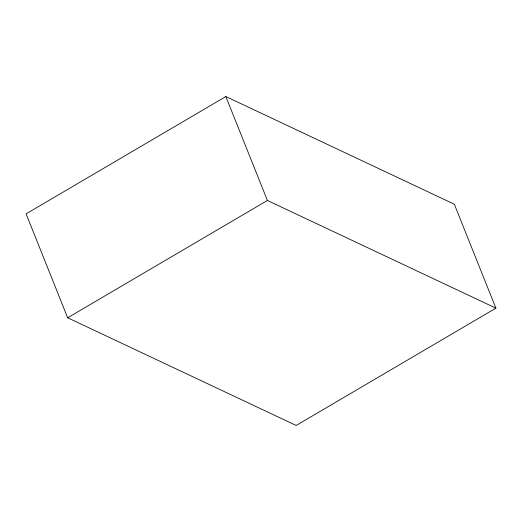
<?xml version="1.0" encoding="UTF-8"?>
<svg xmlns="http://www.w3.org/2000/svg" width="522" height="522" viewBox="0 0 522 522"><rect width="100%" height="100%" fill="white"/><g stroke="black" fill="none" stroke-linecap="round" stroke-linejoin="round"><path stroke-width="0.78" d="M225.837 96.544L26.1 213.85L67.664 317.774L296.163 425.456L495.9 308.15L454.336 204.226L225.837 96.544L267.408 200.468L495.9 308.15M67.664 317.774L267.408 200.468"/></g></svg>
